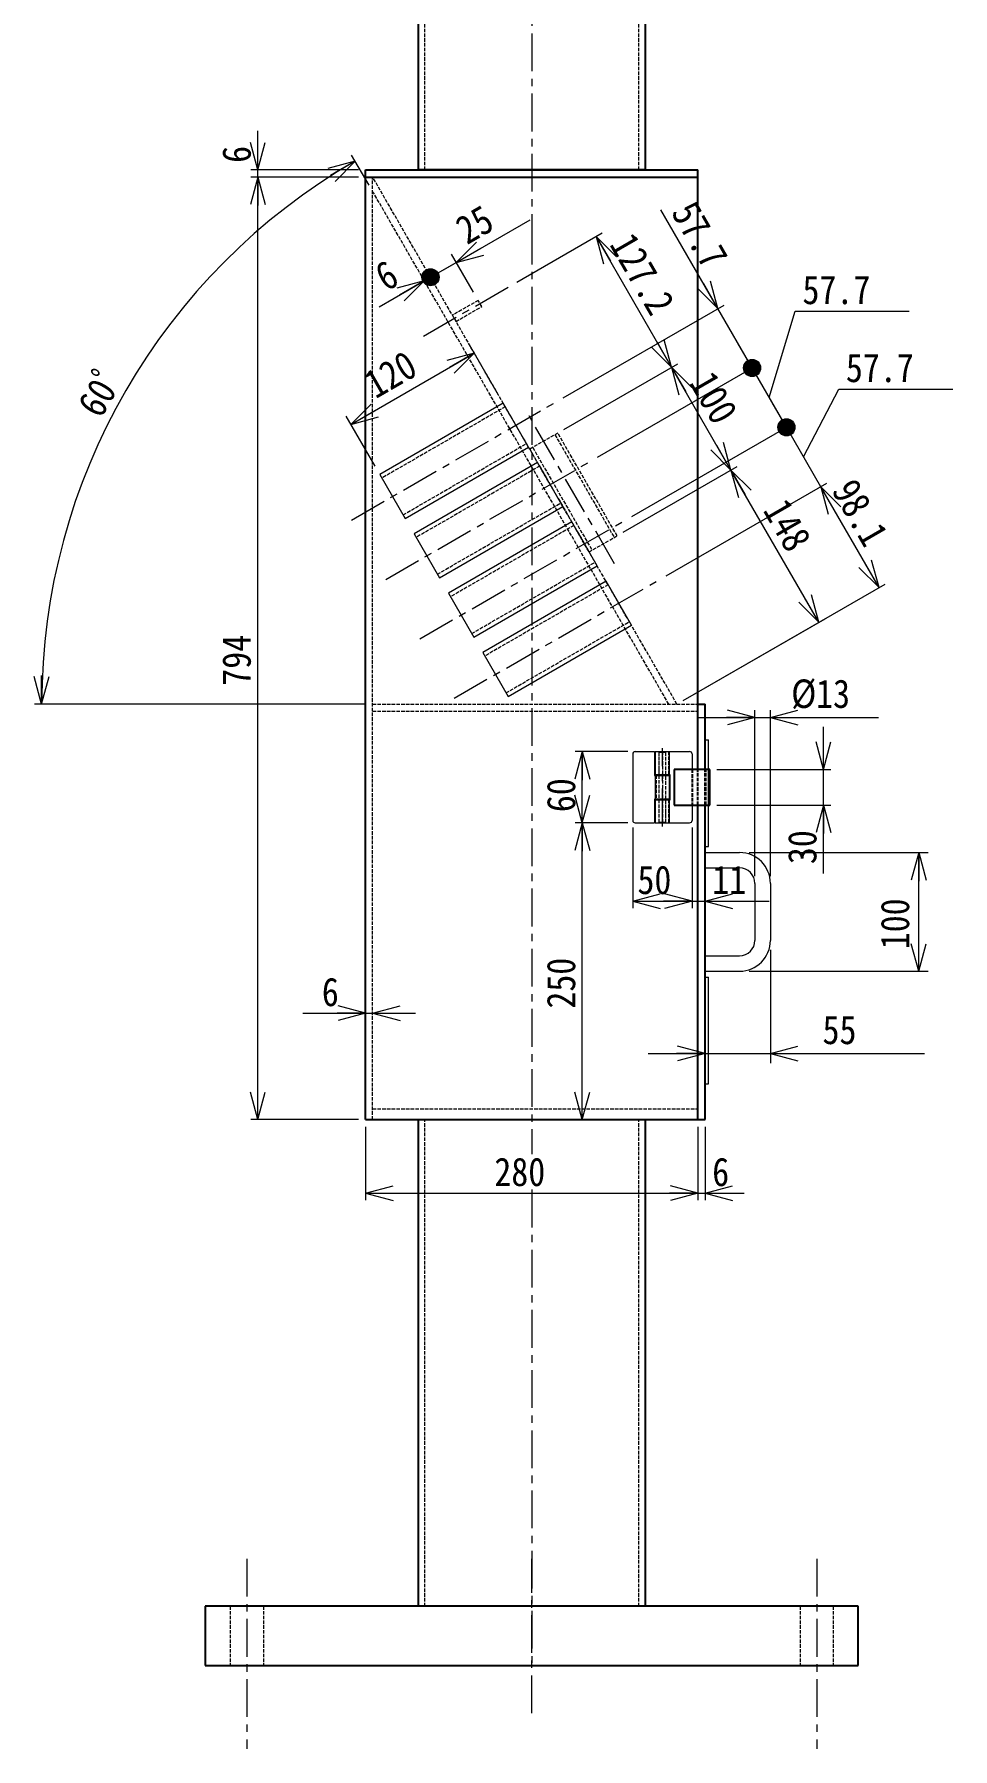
# Model space of a CAD drawing. Header units: millimetres. Extents: x 28 to 14464, y 24 to 7000.
# Drawn here: x 6279 to 7053, y 364 to 1808 of the extents above; entities that cross this region are included whole.
import ezdxf

# ---------------------------------------------------------------- set-up
doc = ezdxf.new("R2010")
doc.units = ezdxf.units.MM
doc.linetypes.add('CENTER', pattern=[50.7, 31.8, -6.3, 6.3, -6.3])
doc.linetypes.add('DASHED', pattern=[4, 3, -1])
doc.layers.add('LAYER008', color=7, linetype='Continuous')
doc.styles.add('ＭＳ 明朝', font='')
doc.styles.get('ＭＳ 明朝').set_extended_font_data('ＭＳ 明朝')

# ---------------------------------------------------------------- blocks, each defined once
blk = doc.blocks.new('BLKF033')
at = {"layer": 'LAYER008', "color": 7, "linetype": 'Continuous', "lineweight": 13}
for p, q in [((6844.3, 1118.5), (6873.3, 1118.5)), ((6844.3, 1105.5), (6873.3, 1105.5)), ((6886.3, 1092.5), (6886.3, 1044.5)), ((6899.3, 1092.5), (6899.3, 1044.5)), ((6844.3, 1031.5), (6873.3, 1031.5)), ((6844.3, 1018.5), (6873.3, 1018.5))]:
    blk.add_line(p, q, dxfattribs=at)
for centre, radius, start, end in [((6873.3, 1092.5), 26, 0, 90), ((6873.3, 1092.5), 13, 0, 90), ((6873.3, 1044.5), 13, 270, 0), ((6873.3, 1044.5), 26, 270, 0)]:
    blk.add_arc(centre, radius, start, end, dxfattribs=at)
blk = doc.blocks.new('BLKF034')
at = {"layer": 'LAYER008', "color": 7, "linetype": 'Continuous', "lineweight": 13}
for p, q in [((6844.3, 1213.5), (6847.3, 1213.5)), ((6847.3, 1123.5), (6847.3, 1213.5)), ((6844.3, 1123.5), (6847.3, 1123.5))]:
    blk.add_line(p, q, dxfattribs=at)
blk = doc.blocks.new('BLKF035')
at = {"layer": 'LAYER008', "color": 7, "linetype": 'Continuous', "lineweight": 13}
for p, q in [((6844.3, 1013.5), (6847.3, 1013.5)), ((6847.3, 923.5), (6847.3, 1013.5)), ((6844.3, 923.5), (6847.3, 923.5))]:
    blk.add_line(p, q, dxfattribs=at)
blk = doc.blocks.new('BLKF036')
at = {"layer": 'LAYER008', "color": 7, "linetype": 'Continuous', "lineweight": 13}
for p, q in [((6760.9, 1347), (6657, 1287)), ((6782.2, 1310), (6760.9, 1347)), ((6678.3, 1250), (6782.2, 1310)), ((6657, 1287), (6678.3, 1250))]:
    blk.add_line(p, q, dxfattribs=at)
at = {"layer": 'LAYER008', "color": 7, "linetype": 'DASHED', "lineweight": 13}
for p, q in [((6762.6, 1344), (6658.7, 1284)), ((6676.6, 1253), (6780.5, 1313))]:
    blk.add_line(p, q, dxfattribs=at)
blk = doc.blocks.new('BLKF037')
at = {"layer": 'LAYER008', "color": 7, "linetype": 'Continuous', "lineweight": 13}
for p, q in [((6732, 1397), (6628.1, 1337)), ((6753.4, 1360), (6732, 1397)), ((6649.5, 1300), (6753.4, 1360)), ((6628.1, 1337), (6649.5, 1300))]:
    blk.add_line(p, q, dxfattribs=at)
at = {"layer": 'LAYER008', "color": 7, "linetype": 'DASHED', "lineweight": 13}
for p, q in [((6733.8, 1394), (6629.9, 1334)), ((6647.7, 1303), (6751.6, 1363))]:
    blk.add_line(p, q, dxfattribs=at)
blk = doc.blocks.new('BLKF038')
at = {"layer": 'LAYER008', "color": 7, "linetype": 'Continuous', "lineweight": 13}
for p, q in [((6703.2, 1447), (6599.2, 1387)), ((6724.5, 1410), (6703.2, 1447)), ((6620.6, 1350), (6724.5, 1410)), ((6599.2, 1387), (6620.6, 1350))]:
    blk.add_line(p, q, dxfattribs=at)
at = {"layer": 'LAYER008', "color": 7, "linetype": 'DASHED', "lineweight": 13}
for p, q in [((6704.9, 1444), (6601, 1384)), ((6618.8, 1353), (6722.8, 1413))]:
    blk.add_line(p, q, dxfattribs=at)
blk = doc.blocks.new('BLKF039')
at = {"layer": 'LAYER008', "color": 7, "linetype": 'Continuous', "lineweight": 13}
for p, q in [((6674.3, 1497), (6570.4, 1437)), ((6695.6, 1460), (6674.3, 1497)), ((6591.7, 1400), (6695.6, 1460)), ((6570.4, 1437), (6591.7, 1400))]:
    blk.add_line(p, q, dxfattribs=at)
at = {"layer": 'LAYER008', "color": 7, "linetype": 'DASHED', "lineweight": 13}
for p, q in [((6676, 1494), (6572.1, 1434)), ((6590, 1403), (6693.9, 1463))]:
    blk.add_line(p, q, dxfattribs=at)
blk = doc.blocks.new('BLKF040')
at = {"layer": 'LAYER008', "color": 7, "linetype": 'CENTER', "lineweight": 13}
blk.add_line((6768.1, 1361.6), (6696.1, 1486.3), dxfattribs=at)
at = {"layer": 'LAYER008', "color": 7, "linetype": 'DASHED', "lineweight": 13}
for p, q in [((6720.2, 1471.9), (6696.6, 1458.3)), ((6699.1, 1459.7), (6749.1, 1373.1)), ((6717.8, 1470.5), (6767.8, 1383.9)), ((6770.2, 1385.3), (6720.2, 1471.9)), ((6696.6, 1458.3), (6746.6, 1371.7)), ((6746.6, 1371.7), (6770.2, 1385.3))]:
    blk.add_line(p, q, dxfattribs=at)
blk = doc.blocks.new('BLKF041')
at = {"layer": 'LAYER008', "color": 7, "linetype": 'DASHED', "lineweight": 13}
for p, q in [((6653.2, 1583.6), (6631.5, 1571.1)), ((6634.5, 1565.9), (6656.2, 1578.4)), ((6656.2, 1578.4), (6653.2, 1583.6)), ((6631.5, 1571.1), (6634.5, 1565.9))]:
    blk.add_line(p, q, dxfattribs=at)
blk = doc.blocks.new('FXTIP_ARROW_S')
at = {"color": 0, "linetype": 'Continuous', "lineweight": -2}
for q in [(-1, 0), (-0.966, 0.259), (-0.966, -0.259)]:
    blk.add_line((0, 0), q, dxfattribs=at)
blk = doc.blocks.new('FXTIP_ARROW_E')
at = {"color": 0, "linetype": 'Continuous', "lineweight": -2}
for q in [(-1, 0), (-0.966, 0.259), (-0.966, -0.259)]:
    blk.add_line((0, 0), q, dxfattribs=at)
blk = doc.blocks.new('FXTIP_BLACKDOT_S')
at = {"color": 0, "linetype": 'Continuous', "lineweight": -2}
blk.add_line((0, 0), (-1, 0), dxfattribs=at)
blk.add_lwpolyline([(-0.15, 0, 0.3, 0.3, 1), (0.15, 0, 0.3, 0.3, 1)], format="xyseb", close=True, dxfattribs=at)
blk.add_circle((0, 0), 0.3, dxfattribs=at)
blk = doc.blocks.new('BLKF043')
at = {"layer": 'LAYER008', "color": 7, "linetype": 'CENTER', "lineweight": 13}
for p, q in [((6698.3, 1645.8), (6698.3, 864.5)), ((6698.3, 834.5), (6698.3, 435.8))]:
    blk.add_line(p, q, dxfattribs=at)
at = {"layer": 'LAYER008', "color": 3, "linetype": 'Continuous', "lineweight": 25}
for p, q in [((6603, 483.5), (6603, 893.5)), ((6603, 893.5), (6793.7, 893.5)), ((6793.7, 893.5), (6793.7, 483.5)), ((6793.7, 483.5), (6603, 483.5))]:
    blk.add_line(p, q, dxfattribs=at)
at = {"layer": 'LAYER008', "color": 7, "linetype": 'DASHED', "lineweight": 13}
for p, q in [((6608.3, 483.5), (6608.3, 893.5)), ((6788.4, 483.5), (6788.4, 893.5))]:
    blk.add_line(p, q, dxfattribs=at)
blk = doc.blocks.new('BLKF049')
at = {"layer": 'LAYER008', "color": 7, "linetype": 'CENTER', "lineweight": 13}
blk.add_line((6698.3, 2366.2), (6698.3, 1645.8), dxfattribs=at)
at = {"layer": 'LAYER008', "color": 3, "linetype": 'Continuous', "lineweight": 25}
for p, q in [((6603, 1693.5), (6603, 2318.5)), ((6603, 2318.5), (6793.7, 2318.5)), ((6793.7, 2318.5), (6793.7, 1693.5)), ((6793.7, 1693.5), (6603, 1693.5))]:
    blk.add_line(p, q, dxfattribs=at)
at = {"layer": 'LAYER008', "color": 7, "linetype": 'DASHED', "lineweight": 13}
for p, q in [((6608.3, 1693.5), (6608.3, 2318.5)), ((6788.4, 1693.5), (6788.4, 2318.5))]:
    blk.add_line(p, q, dxfattribs=at)
blk = doc.blocks.new('BLKF100')
at = {"layer": 'LAYER008', "color": 3, "linetype": 'Continuous', "lineweight": 25}
for p, q in [((6848.3, 1188.5), (6818.3, 1188.5)), ((6818.3, 1188.5), (6818.3, 1158.5)), ((6848.3, 1158.5), (6848.3, 1188.5)), ((6818.3, 1158.5), (6848.3, 1158.5))]:
    blk.add_line(p, q, dxfattribs=at)
at = {"layer": 'LAYER008', "color": 7, "linetype": 'DASHED', "lineweight": 13}
blk.add_line((6845.3, 1158.5), (6845.3, 1188.5), dxfattribs=at)
blk = doc.blocks.new('BLKF105')
at = {"layer": 'LAYER008', "color": 6, "linetype": 'Continuous', "lineweight": 20}
for p, q in [((6783.3, 1201.5), (6783.3, 1145.5)), ((6785.3, 1203.5), (6801.8, 1203.5)), ((6801.8, 1203.5), (6801.8, 1183.5)), ((6802.3, 1203.5), (6831.3, 1203.5)), ((6802.3, 1203.5), (6802.3, 1184)), ((6814.3, 1184), (6814.3, 1203.5)), ((6833.3, 1201.5), (6833.3, 1188.5)), ((6801.8, 1183.5), (6814.3, 1183.5)), ((6814.8, 1184), (6802.3, 1184)), ((6802.3, 1183.5), (6802.3, 1163.5)), ((6805.3, 1184), (6805.3, 1183.5)), ((6811.3, 1183.5), (6811.3, 1184)), ((6814.3, 1163.5), (6814.3, 1183.5)), ((6814.8, 1163), (6814.8, 1184)), ((6814.3, 1163.5), (6801.8, 1163.5)), ((6801.8, 1163.5), (6801.8, 1143.5)), ((6802.3, 1163), (6814.8, 1163)), ((6802.3, 1163), (6802.3, 1143.5)), ((6805.3, 1163.5), (6805.3, 1163)), ((6811.3, 1163), (6811.3, 1163.5)), ((6814.3, 1143.5), (6814.3, 1163)), ((6833.3, 1158.5), (6833.3, 1145.5)), ((6785.3, 1143.5), (6801.8, 1143.5)), ((6802.3, 1143.5), (6831.3, 1143.5))]:
    blk.add_line(p, q, dxfattribs=at)
at = {"layer": 'LAYER008', "color": 7, "linetype": 'DASHED', "lineweight": 13}
for p, q in [((6805.8, 1203.5), (6805.3, 1203)), ((6805.3, 1203.5), (6805.3, 1184)), ((6805.3, 1203), (6811.3, 1203)), ((6805.3, 1203), (6805.3, 1184)), ((6808.3, 1203.5), (6808.3, 1184)), ((6811.3, 1203), (6810.8, 1203.5)), ((6811.3, 1184), (6811.3, 1203.5)), ((6811.3, 1184), (6811.3, 1203)), ((6813.5, 1203.5), (6813.5, 1184)), ((6803.1, 1183.5), (6803.1, 1163.5)), ((6805.3, 1183.5), (6805.3, 1163.5)), ((6805.3, 1183.5), (6805.3, 1163.5)), ((6808.3, 1183.5), (6808.3, 1163.5)), ((6811.3, 1163.5), (6811.3, 1183.5)), ((6811.3, 1163.5), (6811.3, 1183.5)), ((6805.3, 1163), (6805.3, 1144)), ((6805.3, 1163), (6805.3, 1143.5)), ((6808.3, 1163), (6808.3, 1143.5)), ((6811.3, 1144), (6811.3, 1163)), ((6811.3, 1143.5), (6811.3, 1163)), ((6813.5, 1163), (6813.5, 1143.5)), ((6805.3, 1144), (6805.8, 1143.5)), ((6805.3, 1144), (6811.3, 1144)), ((6810.8, 1143.5), (6811.3, 1144))]:
    blk.add_line(p, q, dxfattribs=at)
at = {"layer": 'LAYER008', "color": 7, "linetype": 'CENTER', "lineweight": 13}
blk.add_line((6808.3, 1140.5), (6808.3, 1206.5), dxfattribs=at)
at = {"layer": 'LAYER008', "color": 7, "linetype": 'DASHED', "lineweight": 25}
blk.add_line((6833.3, 1188.5), (6833.3, 1158.5), dxfattribs=at)
at = {"layer": 'LAYER008', "color": 6, "linetype": 'Continuous', "lineweight": 20}
for centre, start, end in [((6785.3, 1201.5), 90, 180), ((6831.3, 1201.5), 0, 90), ((6785.3, 1145.5), 180, 270), ((6831.3, 1145.5), 270, 0)]:
    blk.add_arc(centre, 2, start, end, dxfattribs=at)

msp = doc.modelspace()

# ---------------------------------------------------------------- linework, layer by layer
at = {"layer": 'LAYER008', "color": 7, "linetype": 'Continuous', "lineweight": 13}
for p, q in [((6467.6, 1693.5), (6467.6, 1726.5)), ((6561.3, 1680.7), (6546.6, 1706.1)), ((6552.3, 1693.5), (6461.6, 1693.5)), ((6467.6, 1687.5), (6467.6, 1693.5)), ((6552.3, 1687.5), (6461.6, 1687.5)), ((6467.6, 893.5), (6467.6, 1687.5)), ((6634.7, 1615.6), (6697, 1651.6)), ((6855.1, 1576.7), (6807.1, 1659.9)), ((6685.8, 1599), (6757.7, 1640.5)), ((6816.1, 1527.3), (6752.5, 1637.5)), ((6649.2, 1590.5), (6630.7, 1622.6)), ((6613, 1603.1), (6634.7, 1615.6)), ((6569.7, 1578.1), (6607.8, 1600.1)), ((6607.8, 1600.1), (6613, 1603.1)), ((6724.8, 1501.5), (6860.3, 1579.7)), ((6883.9, 1526.7), (6855.1, 1576.7)), ((6898.4, 1501.7), (6920.3, 1574.5)), ((6920.3, 1574.5), (7016.3, 1574.5)), ((6670.3, 1503.9), (6645.9, 1546.1)), ((6546, 1479.2), (6649.9, 1539.2)), ((6725.4, 1474.9), (6821.3, 1530.3)), ((6725.4, 1474.9), (6821.3, 1530.3)), ((6753.7, 1451.5), (6889.1, 1529.7)), ((6866.1, 1440.7), (6816.1, 1527.3)), ((6912.8, 1476.7), (6883.9, 1526.7)), ((6927.2, 1451.7), (6956.9, 1508.8)), ((6956.9, 1508.8), (7052.9, 1508.8)), ((6566.4, 1443.9), (6542, 1486.1)), ((6782.5, 1401.5), (6918, 1479.7)), ((6941.7, 1426.7), (6912.8, 1476.7)), ((6775.4, 1388.3), (6871.3, 1443.7)), ((6940.1, 1312.5), (6866.1, 1440.7)), ((6811.4, 1351.5), (6946.9, 1429.7)), ((6990.8, 1341.7), (6941.7, 1426.7)), ((6825.8, 1246.5), (6996, 1344.7)), ((6825.8, 1246.5), (6945.3, 1315.5)), ((6558.3, 1243.5), (6279.5, 1243.5)), ((6838.3, 1232.3), (6886.3, 1232.3)), ((6886.3, 1098.5), (6886.3, 1238.3)), ((6886.3, 1232.3), (6899.3, 1232.3)), ((6899.3, 1098.5), (6899.3, 1238.3)), ((6899.3, 1232.3), (6990.3, 1232.3)), ((6944.1, 1188.5), (6944.1, 1224.5)), ((6779.3, 1203.5), (6734.9, 1203.5)), ((6740.9, 1143.5), (6740.9, 1203.5)), ((6854.3, 1188.5), (6950.1, 1188.5)), ((6944.1, 1158.5), (6944.1, 1188.5)), ((6854.3, 1158.5), (6950.1, 1158.5)), ((6944.1, 1100.9), (6944.1, 1158.5)), ((6779.3, 1143.5), (6734.9, 1143.5)), ((6779.3, 1143.5), (6734.9, 1143.5)), ((6740.9, 893.5), (6740.9, 1143.5)), ((6783.3, 1139.5), (6783.3, 1071.5)), ((6833.3, 1139.5), (6833.3, 1071.5)), ((6881.3, 1118.5), (7032.2, 1118.5)), ((7024.2, 1018.5), (7024.2, 1118.5)), ((6783.3, 1077.5), (6833.3, 1077.5)), ((6833.3, 1077.5), (6844.3, 1077.5)), ((6844.3, 1077.5), (6898.3, 1077.5)), ((6899.3, 1036.5), (6899.3, 941.1)), ((6881.3, 1018.5), (7032.2, 1018.5)), ((6505.6, 983.1), (6558.3, 983.1)), ((6558.3, 983.1), (6564.3, 983.1)), ((6564.3, 983.1), (6600.3, 983.1)), ((6796.3, 949.1), (6844.3, 949.1)), ((6844.3, 949.1), (6899.3, 949.1)), ((6899.3, 949.1), (7029.1, 949.1)), ((6552.3, 893.5), (6461.6, 893.5)), ((6558.3, 887.5), (6558.3, 825.5)), ((6838.3, 887.5), (6838.3, 825.5)), ((6844.3, 887.5), (6844.3, 825.5)), ((6558.3, 831.5), (6838.3, 831.5)), ((6838.3, 831.5), (6844.3, 831.5)), ((6844.3, 831.5), (6877.3, 831.5))]:
    msp.add_line(p, q, dxfattribs=at)
at = {"layer": 'LAYER008', "color": 3, "linetype": 'Continuous', "lineweight": 25}
for p, q in [((6558.3, 893.5), (6558.3, 1693.5)), ((6558.3, 1693.5), (6838.3, 1693.5)), ((6838.3, 1188.5), (6838.3, 1693.5)), ((6558.3, 1687.5), (6838.3, 1687.5)), ((6838.3, 1243.5), (6844.3, 1243.5)), ((6844.3, 1188.5), (6844.3, 1243.5)), ((6838.3, 893.5), (6838.3, 1158.5)), ((6844.3, 893.5), (6844.3, 1158.5)), ((6558.3, 893.5), (6838.3, 893.5)), ((6838.3, 893.5), (6844.3, 893.5)), ((6973.3, 483.5), (6423.3, 483.5)), ((6423.3, 483.5), (6423.3, 433.5)), ((6973.3, 433.5), (6973.3, 483.5)), ((6423.3, 433.5), (6973.3, 433.5))]:
    msp.add_line(p, q, dxfattribs=at)
at = {"layer": 'LAYER008', "color": 7, "linetype": 'DASHED', "lineweight": 13}
for p, q in [((6564.3, 893.5), (6564.3, 1687.5)), ((6820.6, 1243.5), (6564.3, 1687.5)), ((6813.7, 1243.5), (6564.3, 1675.5)), ((6564.3, 1243.5), (6838.3, 1243.5)), ((6564.3, 1237.5), (6838.3, 1237.5)), ((6564.3, 902.5), (6838.3, 902.5)), ((6444.3, 483.5), (6444.3, 433.5)), ((6472.3, 483.5), (6472.3, 433.5)), ((6924.3, 483.5), (6924.3, 433.5)), ((6952.3, 483.5), (6952.3, 433.5))]:
    msp.add_line(p, q, dxfattribs=at)
at = {"layer": 'LAYER008', "color": 7, "linetype": 'CENTER', "lineweight": 13}
for p, q in [((6607, 1553.5), (6680.6, 1596)), ((6546.4, 1398.5), (6719.6, 1498.5)), ((6575.3, 1348.5), (6748.5, 1448.5)), ((6604.1, 1298.5), (6777.3, 1398.5)), ((6633, 1248.5), (6806.2, 1348.5)), ((6458.3, 523.5), (6458.3, 363.5)), ((6698.3, 393.5), (6698.3, 523.5)), ((6938.3, 523.5), (6938.3, 363.5))]:
    msp.add_line(p, q, dxfattribs=at)
at = {"layer": 'LAYER008', "color": 7, "linetype": 'DASHED', "lineweight": 25}
for p, q in [((6838.3, 1158.5), (6838.3, 1188.5)), ((6844.3, 1158.5), (6844.3, 1188.5))]:
    msp.add_line(p, q, dxfattribs=at)
at = {"layer": 'LAYER008', "color": 7, "linetype": 'Continuous', "lineweight": 13}
msp.add_arc((6813.7, 1243.5), 528.2, 120, 180, dxfattribs=at)

# ---------------------------------------------------------------- block references
at = {"layer": 'LAYER008', "color": 3, "linetype": 'Continuous', "lineweight": 25}
for name in ['BLKF049', 'BLKF043', 'BLKF100']:
    msp.add_blockref(name, (0, 0), dxfattribs=at)
at = {"layer": 'LAYER008', "color": 7, "linetype": 'Continuous', "lineweight": 13, "xscale": 24, "yscale": 24}
for name, p, rotation in [('FXTIP_ARROW_S', (6467.6, 1693.5), 270), ('FXTIP_ARROW_E', (6549.6, 1700.9), 29.99999999999979), ('FXTIP_ARROW_E', (6467.6, 1687.5), 90), ('FXTIP_ARROW_S', (6634.7, 1615.6), 210.0000000000001), ('FXTIP_ARROW_E', (6752.5, 1637.5), 119.9999999999994), ('FXTIP_BLACKDOT_S', (6613, 1603.1), 209.9999999999999), ('FXTIP_ARROW_E', (6607.8, 1600.1), 29.99999999999783), ('FXTIP_ARROW_S', (6855.1, 1576.7), 299.9999999999999), ('FXTIP_ARROW_S', (6816.1, 1527.3), 299.9999999999995), ('FXTIP_BLACKDOT_S', (6883.9, 1526.7), 300.0000000000003), ('FXTIP_ARROW_E', (6649.9, 1539.2), 30.00000000000312), ('FXTIP_ARROW_E', (6816.1, 1527.3), 119.9999999999994), ('FXTIP_ARROW_S', (6546, 1479.2), 210.0000000000031), ('FXTIP_BLACKDOT_S', (6912.8, 1476.7), 300.0000000000001), ('FXTIP_ARROW_S', (6866.1, 1440.7), 299.9999999999994), ('FXTIP_ARROW_E', (6866.1, 1440.7), 119.9999999999994), ('FXTIP_ARROW_E', (6941.7, 1426.7), 119.9999999999997), ('FXTIP_ARROW_S', (6990.8, 1341.7), 299.9999999999997), ('FXTIP_ARROW_S', (6940.1, 1312.5), 299.9999999999995), ('FXTIP_ARROW_S', (6285.5, 1243.5), 270), ('FXTIP_ARROW_E', (6886.3, 1232.3), 360), ('FXTIP_ARROW_S', (6899.3, 1232.3), 180), ('FXTIP_ARROW_E', (6740.9, 1203.5), 90), ('FXTIP_ARROW_S', (6944.1, 1188.5), 270), ('FXTIP_ARROW_S', (6740.9, 1143.5), 270), ('FXTIP_ARROW_E', (6944.1, 1158.5), 90), ('FXTIP_ARROW_E', (6740.9, 1143.5), 90), ('FXTIP_ARROW_E', (7024.2, 1118.5), 90), ('FXTIP_ARROW_S', (6783.3, 1077.5), 180), ('FXTIP_ARROW_E', (6833.3, 1077.5), 360), ('FXTIP_ARROW_S', (6844.3, 1077.5), 180), ('FXTIP_ARROW_S', (7024.2, 1018.5), 270), ('FXTIP_ARROW_E', (6558.3, 983.1), 360), ('FXTIP_ARROW_S', (6564.3, 983.1), 180), ('FXTIP_ARROW_E', (6844.3, 949.1), 360), ('FXTIP_ARROW_S', (6899.3, 949.1), 180), ('FXTIP_ARROW_S', (6467.6, 893.5), 270), ('FXTIP_ARROW_S', (6740.9, 893.5), 270), ('FXTIP_ARROW_S', (6558.3, 831.5), 180), ('FXTIP_ARROW_E', (6838.3, 831.5), 360), ('FXTIP_ARROW_S', (6844.3, 831.5), 180)]:
    msp.add_blockref(name, p, dxfattribs=dict(at, rotation=rotation))
at = {"layer": 'LAYER008', "color": 7, "linetype": 'DASHED', "lineweight": 13}
for name in ['BLKF041', 'BLKF040']:
    msp.add_blockref(name, (0, 0), dxfattribs=at)
at = {"layer": 'LAYER008', "color": 7, "linetype": 'Continuous', "lineweight": 13}
for name in ['BLKF039', 'BLKF038', 'BLKF037', 'BLKF036', 'BLKF034', 'BLKF033', 'BLKF035']:
    msp.add_blockref(name, (0, 0), dxfattribs=at)
at = {"layer": 'LAYER008', "color": 6, "linetype": 'Continuous', "lineweight": 20}
msp.add_blockref('BLKF105', (0, 0), dxfattribs=at)

# ---------------------------------------------------------------- texts
at = {"layer": 'LAYER008', "color": 6, "linetype": 'Continuous', "lineweight": 0, "style": 'ＭＳ 明朝', "width": 0.875}
for s, rotation, p in [('6', 90, (6461.6, 1699.5)), ('25', 30, (6643.7, 1630.1)), ('57.7', -60, (6815.3, 1657.7)), ('127.2', -60, (6763.3, 1630.9)), ('6', 30, (6575.7, 1590.8)), ('120', 30, (6566.7, 1500.3)), ('60ﾟ', 60, (6335.3, 1483.3)), ('100', -60, (6830.6, 1514.3)), ('98.1', -60, (6950.4, 1423.6)), ('148', -60, (6892.6, 1406.9)), ('794', 90, (6461.6, 1259)), ('60', 90, (6734.9, 1152.5)), ('30', 90, (6938.1, 1108.7)), ('50', 0, (6787.3, 1083.5)), ('11', 0, (6850.3, 1083.5)), ('100', 90, (7016.2, 1037)), ('250', 90, (6734.9, 987)), ('280', 0, (6666.8, 837.5)), ('6', 0, (6850.3, 837.5))]:
    msp.add_text(s, height=24, rotation=rotation, dxfattribs=at).set_placement(p)
for s, p in [('57.7', (6926.3, 1580.5)), ('57.7', (6962.9, 1514.8)), ('%%c', (6916.8, 1240.3)), ('13', (6937.8, 1240.3)), ('6', (6521.5, 989.1)), ('55', (6943.2, 957.1))]:
    msp.add_text(s, height=24, dxfattribs=at).set_placement(p)

doc.saveas('drawing.dxf')
